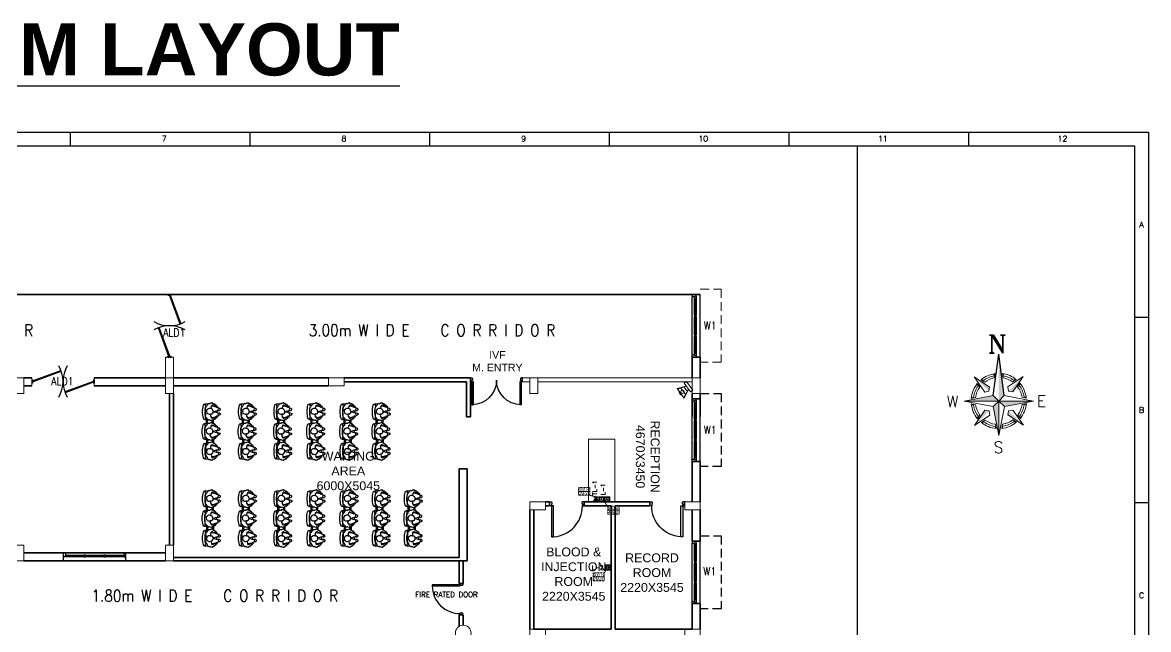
# Model space of a CAD drawing. Extents: x 2982526 to 3410143, y -1442121 to -1332990.
# Drawn here: x 3304652 to 3337008, y -1360984 to -1343531 of the extents above; entities that cross this region are included whole.
import ezdxf
from ezdxf.enums import TextEntityAlignment as Align

# ---------------------------------------------------------------- set-up
doc = ezdxf.new("R2010")
doc.units = 0
doc.header["$MEASUREMENT"] = 0
for name, pattern in [('1', [0, 0, 0]), ('DASHED', [0.75, 0.5, -0.25]), ('DASHED2', [0.375, 0.25, -0.125])]:
    doc.linetypes.add(name, pattern=pattern)
for name, color, linetype in [('ALD1', 7, 'Continuous'), ('Chajja', 7, 'DASHED'), ('DOOR', 40, 'Continuous'), ('FUR', 33, 'Continuous'), ('FURN', 31, 'Continuous'), ('Plan', 44, 'Continuous'), ('Railing', 34, '1'), ('TEXT', 5, '1'), ('TITLE', 7, 'Continuous'), ('W1', 7, 'Continuous'), ('walls', 1, 'Continuous')]:
    doc.layers.add(name, color=color, linetype=linetype)
doc.layers.add('CFT_LOOPING', color=7, linetype='1', lineweight=0, true_color=0xd6d600)
for name, color, linetype, lineweight in [('Column', 162, 'Continuous', 13), ('ELE-TEL POINT', 4, 'Continuous', 0), ('ELE.LAN POINT', 3, 'Continuous', 0), ('LV-LV TEXT', 7, 'Continuous', 5), ('LV.CC CEMARA', 66, 'Continuous', 0), ('WALL', 7, '1', 35), ('windows', 4, 'Continuous', 0)]:
    doc.layers.add(name, color=color, linetype=linetype, lineweight=lineweight)
doc.styles.add('ARIAL', font='arial.ttf')
doc.styles.add('ROMANS', font='romans.shx')
doc.styles.add('RT', font='romant.shx')

# ---------------------------------------------------------------- blocks, each defined once
blk = doc.blocks.new('A$C1BA14061')
at = {"layer": 'TITLE', "color": 7}
for p, q in [((0, 0), (203982, 0)), ((101948, -1290), (101948, 0)), ((118954, -1290), (118954, 0)), ((135959, -1290), (135959, 0)), ((152965, -1290), (152965, 0)), ((169971, -1290), (169971, 0)), ((186976, -1290), (186976, 0)), ((203982, 0), (203982, -140464)), ((203982, -17558), (202692, -17558)), ((203982, -35116), (202692, -35116))]:
    blk.add_line(p, q, dxfattribs=at)
at = {"layer": 'TITLE'}
for p in [(1204, -1290), (202692, -139174)]:
    blk.add_line(p, (202692, -1290), dxfattribs=at)
at = {"layer": 'TITLE', "color": 7, "style": 'ROMANS', "width": 1}
for s, height, p in [('7', 535, (110813, -626)), ('8', 535, (127819, -626)), ('9', 535, (144825, -626)), ('10', 534.7, (161831, -626)), ('11', 534.7, (178836, -626)), ('12', 534.7, (195842, -626)), ('A', 535, (203324, -8765)), ('B', 535, (203324, -26323)), ('C', 535, (203324, -43881))]:
    blk.add_text(s, height=height, dxfattribs=at).set_placement(p, align=Align.MIDDLE)
blk = doc.blocks.new('6w')
at = {"layer": 'Plan', "color": 8}
for p, q in [((-36, 9.2), (-36, 0)), ((-36, 9.2), (36, 9.2)), ((-33.5, 2.5), (-12.5, 2.5)), ((-33.5, 0), (33.5, 0)), ((-31, 4), (-31.5, 4)), ((-31.5, 3.3), (-31.5, 4)), ((-31.5, 3.6), (-12.5, 3.6)), ((-31.5, 3.3), (-31, 3.3)), ((-31, 4.5), (-31, 4)), ((-31, 2.5), (-31, 3.3)), ((-12.5, 2.5), (-12.5, 4.5)), ((-12.5, 4.5), (-10.5, 4.5)), ((-10.5, 2.5), (-12.5, 2.5)), ((-10.5, 2.5), (-10.5, 4.5)), ((-10.5, 3.6), (10.5, 3.6)), ((-10.5, 2.5), (10.5, 2.5)), ((10.5, 4.5), (12.5, 4.5)), ((10.5, 2.5), (10.5, 4.5)), ((12.5, 2.5), (10.5, 2.5)), ((12.5, 2.5), (12.5, 4.5)), ((34, 4.5), (12.5, 4.5)), ((12.5, 3.6), (31.5, 3.6)), ((12.5, 2.5), (33.5, 2.5)), ((31, 4.5), (31, 4)), ((31, 4), (31.5, 4)), ((31.5, 3.3), (31, 3.3)), ((31, 2.5), (31, 3.3)), ((31.5, 4), (31.5, 3.3)), ((36, 9.2), (36, 0))]:
    blk.add_line(p, q, dxfattribs=at)
for points in [[(-34, 4.5), (-36, 4.5), (-36, 0), (-33.5, 0), (-33.5, 2.5), (-34, 2.5), (-34, 4.5)], [(34, 4.5), (36, 4.5), (36, 0), (33.5, 0), (33.5, 2.5), (34, 2.5), (34, 4.5)]]:
    blk.add_lwpolyline(points, close=True, dxfattribs=at)
for points in [[(-12.5, 4.5), (-34, 4.5)], [(10.5, 4.5), (-10.5, 4.5)]]:
    blk.add_lwpolyline(points, dxfattribs=at)
blk = doc.blocks.new('A$C19B8274B')
at = {"layer": 'DOOR'}
for p, q in [((-45, 925), (-80, 925)), ((-80, 50), (-80, 925)), ((-45, 50), (-45, 925)), ((-45, 50), (-80, 50)), ((-955, -50), (-955, -47.5)), ((-940, -35), (-942.5, -35)), ((-60, -35), (-57.5, -35)), ((-45, -50), (-45, -47.5))]:
    blk.add_line(p, q, dxfattribs=at)
for points in [[(-940, 15), (-955, 15), (-955, 50), (-1000, 50), (-1000, -50), (-955, -50)], [(-940, -35), (-940, 15)], [(-60, 15), (-45, 15), (-45, 50), (0, 50), (0, -50), (-45, -50)], [(-60, -35), (-60, 15)]]:
    blk.add_lwpolyline(points, dxfattribs=at)
at = {"layer": 'DOOR', "color": 145}
blk.add_arc((-80, 50), 875, 90, 182.29244, dxfattribs=at)
at = {"layer": 'DOOR'}
for centre, start, end in [((-955, -35), 270, 0), ((-45, -35), 180, 270)]:
    blk.add_arc(centre, 12.5, start, end, dxfattribs=at)
blk = doc.blocks.new('Z$W@#5624')
at = {"layer": 'DOOR'}
for p, q in [((19, 470), (840, 769)), ((28, 446), (849, 745)), ((188, 518), (680, 697)), ((676, 709), (685, 685)), ((0, 400), (0, 499)), ((0, 499), (25, 499)), ((0, 400), (25, 400)), ((19, 470), (28, 446)), ((25, 400), (25, 499)), ((183, 529), (192, 506)), ((1770, 453), (949, 154)), ((1779, 429), (957, 130)), ((1610, 381), (1117, 202)), ((1614, 369), (1606, 393)), ((1779, 429), (1770, 453)), ((1798, 499), (1773, 499)), ((1773, 400), (1773, 499)), ((1798, 400), (1773, 400)), ((1798, 400), (1798, 499)), ((1113, 214), (1122, 190))]:
    blk.add_line(p, q, dxfattribs=at)
at = {"layer": 'DOOR', "color": 145}
for centre, start_param, end_param in [((0, 449), 2.617994, 3.665191), ((1798, 449), -0.523599, 0.523599)]:
    blk.add_ellipse(centre, major_axis=(-899, 0), ratio=1, start_param=start_param, end_param=end_param, dxfattribs=at)
blk = doc.blocks.new('A$C718A0427')
at = {"layer": 'FURN', "color": 8}
for p, q in [((18, 330), (19, 309)), ((33, 419), (33, 357)), ((119, 419), (76, 385)), ((196, 434), (127, 423)), ((221, 433), (196, 434)), ((248, 438), (225, 433)), ((314, 425), (248, 438)), ((403, 426), (318, 425)), ((478, 363), (415, 421)), ((499, 334), (478, 363)), ((481, 423), (481, 359)), ((600, 403), (481, 403)), ((600, 370), (481, 370)), ((580, 312), (578, 332)), ((582, 344), (603, 373)), ((600, 433), (600, 369)), ((603, 373), (666, 431)), ((678, 436), (763, 435)), ((766, 435), (832, 448)), ((832, 448), (856, 443)), ((860, 443), (884, 444)), ((884, 444), (953, 433)), ((961, 429), (1004, 395)), ((1048, 429), (1048, 367)), ((1048, 403), (1167, 403)), ((1048, 370), (1167, 370)), ((1063, 340), (1062, 319)), ((1149, 334), (1170, 363)), ((1167, 423), (1167, 359)), ((1170, 363), (1233, 421)), ((1245, 426), (1329, 425)), ((1333, 425), (1399, 438)), ((1399, 438), (1422, 433)), ((1427, 433), (1451, 434)), ((1451, 434), (1520, 423)), ((1528, 419), (1571, 385)), ((1615, 419), (1615, 357)), ((1630, 330), (1629, 309)), ((5, 278), (0, 248)), ((3, 235), (66, 144)), ((16, 299), (7, 285)), ((66, 144), (83, 123)), ((71, 228), (107, 150)), ((92, 261), (77, 249)), ((83, 123), (91, 118)), ((170, 271), (92, 261)), ((93, 115), (93, 109)), ((97, 102), (127, 82)), ((107, 150), (112, 136)), ((112, 136), (114, 127)), ((120, 105), (127, 100)), ((123, 93), (120, 105)), ((132, 86), (123, 93)), ((131, 101), (127, 111)), ((127, 100), (130, 99)), ((130, 99), (131, 101)), ((225, 102), (289, 102)), ((384, 109), (380, 99)), ((390, 93), (382, 86)), ((384, 98), (389, 103)), ((387, 82), (417, 102)), ((389, 103), (394, 107)), ((393, 103), (390, 93)), ((398, 279), (437, 249)), ((407, 150), (402, 136)), ((442, 228), (407, 150)), ((420, 109), (421, 115)), ((423, 118), (431, 123)), ((431, 123), (448, 144)), ((448, 144), (511, 235)), ((599, 203), (489, 203)), ((500, 302), (502, 322)), ((508, 282), (500, 302)), ((514, 248), (508, 282)), ((583, 235), (511, 235)), ((567, 258), (572, 292)), ((632, 155), (570, 245)), ((572, 292), (580, 312)), ((650, 133), (632, 155)), ((638, 238), (674, 160)), ((683, 289), (643, 259)), ((658, 128), (650, 133)), ((660, 119), (660, 125)), ((694, 92), (664, 112)), ((674, 160), (679, 146)), ((692, 113), (686, 117)), ((687, 113), (690, 103)), ((690, 103), (699, 96)), ((697, 108), (692, 113)), ((696, 119), (701, 109)), ((856, 112), (792, 112)), ((911, 281), (989, 271)), ((949, 96), (957, 103)), ((950, 111), (954, 121)), ((951, 109), (950, 111)), ((954, 110), (951, 109)), ((961, 115), (954, 110)), ((984, 112), (954, 92)), ((957, 103), (961, 115)), ((969, 146), (967, 137)), ((974, 160), (969, 146)), ((1009, 238), (974, 160)), ((988, 125), (987, 119)), ((989, 271), (1004, 259)), ((998, 133), (990, 128)), ((1015, 155), (998, 133)), ((1078, 245), (1015, 155)), ((1049, 203), (1158, 203)), ((1065, 309), (1073, 295)), ((1071, 235), (1137, 235)), ((1076, 288), (1081, 258)), ((1134, 248), (1139, 282)), ((1199, 144), (1137, 235)), ((1139, 282), (1147, 302)), ((1147, 302), (1145, 322)), ((1217, 123), (1199, 144)), ((1205, 228), (1241, 150)), ((1250, 279), (1210, 249)), ((1225, 118), (1217, 123)), ((1227, 109), (1227, 115)), ((1261, 82), (1231, 102)), ((1241, 150), (1246, 136)), ((1259, 103), (1253, 107)), ((1254, 103), (1257, 93)), ((1257, 93), (1265, 86)), ((1264, 98), (1259, 103)), ((1263, 109), (1268, 99)), ((1423, 102), (1359, 102)), ((1478, 271), (1556, 261)), ((1516, 101), (1521, 111)), ((1518, 99), (1516, 101)), ((1516, 86), (1524, 93)), ((1521, 100), (1518, 99)), ((1528, 105), (1521, 100)), ((1551, 102), (1521, 82)), ((1524, 93), (1528, 105)), ((1536, 136), (1534, 127)), ((1541, 150), (1536, 136)), ((1576, 228), (1541, 150)), ((1555, 115), (1554, 109)), ((1556, 261), (1571, 249)), ((1565, 123), (1556, 118)), ((1582, 144), (1565, 123)), ((1645, 235), (1582, 144)), ((1632, 299), (1640, 285)), ((1643, 278), (1648, 248))]:
    blk.add_line(p, q, dxfattribs=at)
for points in [[(111, 138), (112, 153), (96, 222), (98, 260)], [(415, 266), (418, 222), (402, 153), (403, 138)], [(665, 276), (662, 232), (679, 163), (678, 148)], [(969, 148), (969, 163), (985, 232), (983, 270)], [(1232, 266), (1229, 222), (1246, 153), (1245, 138)], [(1536, 138), (1535, 153), (1552, 222), (1550, 260)]]:
    blk.add_lwpolyline(points, dxfattribs=at)
for points in [[(384, 82), (363, 59, -0.259848), (357, 57), (301, 66, -0.302547), (296, 71), (283, 128), (266, 180), (255, 193), (247, 180), (231, 128), (218, 71, -0.302547), (212, 66), (157, 57, -0.259848), (151, 59), (130, 82)], [(697, 92), (718, 69, 0.259848), (724, 67), (779, 76, 0.302547), (785, 81), (798, 138), (814, 190), (826, 203), (833, 190), (850, 138), (863, 81, 0.302547), (868, 76), (923, 67, 0.259848), (930, 69), (950, 92)], [(1264, 82), (1285, 59, 0.259848), (1291, 57), (1346, 66, 0.302547), (1352, 71), (1365, 128), (1381, 180), (1393, 193), (1400, 180), (1417, 128), (1430, 71, 0.302547), (1435, 66), (1490, 57, 0.259848), (1497, 59), (1517, 82)]]:
    blk.add_lwpolyline(points, format="xyb", dxfattribs=at)
for points in [[(306, 5, 0.28165), (326, 3, 0.281432), (363, 59, -0.259848), (357, 57), (301, 66, -0.302547), (296, 71, 0.254294)], [(775, 15, -0.28165), (755, 13, -0.281432), (718, 69, 0.259848), (724, 67), (779, 76, 0.302547), (785, 81, -0.254294)], [(1342, 5, -0.28165), (1322, 3, -0.281432), (1285, 59, 0.259848), (1291, 57), (1346, 66, 0.302547), (1352, 71, -0.254294)]]:
    blk.add_lwpolyline(points, format="xyb", close=True, dxfattribs=at)
for centre, radius, start, end in [((97, 303), 84.1, 104.4561, 161.4627), ((138, 419), 106, 151.0301, 180), ((82, 465), 36.6, 105.639, 285.639), ((239, -97), 620, 88.3753, 105.639), ((239, -97), 547, 88.1581, 105.639), ((130, 405), 17.5, 99.3001, 128.6806), ((275, 307), 111, 141.3111, 195.5429), ((247, 330), 75.4, 33.3122, 141.3111), ((222, 450), 17.5, 267.1355, 281.8973), ((274, -97), 620, 74.361, 91.6247), ((274, -97), 547, 74.361, 91.8419), ((223, 314), 104, 337.1497, 33.3122), ((318, 442), 17.5, 258.8982, 270.8191), ((403, 408), 17.5, 47.3161, 90.8191), ((432, 465), 36.6, 254.361, 74.361), ((375, 419), 106, 0, 28.9699), ((485, 324), 17.5, 354.2936, 36.1379), ((596, 334), 17.5, 143.8621, 185.7064), ((705, 429), 106, 151.0301, 180), ((649, 475), 36.6, 105.639, 285.639), ((806, -87), 620, 88.3753, 105.639), ((806, -87), 547, 88.1581, 105.639), ((678, 418), 17.5, 89.1809, 132.6839), ((857, 324), 104, 146.6878, 202.8503), ((763, 452), 17.5, 269.1809, 281.1018), ((834, 340), 75.4, 38.6889, 146.6878), ((841, -87), 620, 74.361, 91.6247), ((841, -87), 547, 74.361, 91.8419), ((859, 460), 17.5, 258.1027, 272.8645), ((806, 317), 111, 344.4571, 38.6889), ((950, 416), 17.5, 51.3194, 80.6999), ((999, 475), 36.6, 254.361, 74.361), ((983, 313), 84.1, 18.5373, 75.5439), ((942, 429), 106, 0, 28.9699), ((1163, 324), 17.5, 143.8621, 185.7064), ((1272, 419), 106, 151.0301, 180), ((1216, 465), 36.6, 105.639, 285.639), ((1373, -97), 620, 88.3753, 105.639), ((1373, -97), 547, 88.1581, 105.639), ((1245, 408), 17.5, 89.1809, 132.6839), ((1424, 314), 104, 146.6878, 202.8503), ((1330, 442), 17.5, 269.1809, 281.1018), ((1401, 330), 75.4, 38.6889, 146.6878), ((1408, -97), 620, 74.361, 91.6247), ((1408, -97), 547, 74.361, 91.8419), ((1426, 450), 17.5, 258.1027, 272.8645), ((1373, 307), 111, 344.4571, 38.6889), ((1517, 405), 17.5, 51.3194, 80.6999), ((1566, 465), 36.6, 254.361, 74.361), ((1550, 303), 84.1, 18.5373, 75.5439), ((1509, 419), 106, 0, 28.9699), ((17, 245), 17.5, 170.8481, 214.7522), ((22, 276), 17.5, 148.0246, 170.8481), ((1, 308), 17.5, 328.0246, 2.8591), ((138, 208), 106, 190.1847, 244.5593), ((87, 235), 17.5, 127.6009, 204.4875), ((89, 115), 3.85, 3.5615, 58.3672), ((102, 109), 8.38, 183.5615, 235.7532), ((106, 108), 20.4, 6.9092, 68.3871), ((128, 86), 4.21, 251.3857, 341.4191), ((130, 85), 1.82, 341.4191, 51.447), ((220, 61), 70, 181.2733, 239.4641), ((268, 306), 105, 195.5429, 253.9718), ((190, 19), 19.3, 254.3632, 317.2828), ((157, 50), 64.2, 317.3296, 18.8978), ((257, 265), 62.5, 253.9718, 8.0509), ((316, 448), 179, 271.1807, 291.4261), ((384, 102), 5.12, 218.4181, 239.2946), ((387, 265), 17.5, 52.3991, 111.4261), ((382, 100), 2.26, 239.2946, 315.0334), ((383, 85), 1.82, 128.553, 198.5809), ((386, 86), 4.21, 198.5809, 288.6143), ((405, 107), 20.9, 103.9888, 173.5389), ((390, 105), 4.3, 322.4637, 18.4149), ((394, 133), 8.61, 315.435, 18.1784), ((412, 109), 8.38, 304.2468, 356.4385), ((375, 208), 106, 295.4407, 349.8153), ((425, 115), 3.85, 121.6328, 176.4385), ((427, 235), 17.5, 335.5125, 52.3991), ((496, 245), 17.5, 325.2478, 9.1519), ((584, 255), 17.5, 170.8481, 214.7522), ((705, 218), 106, 190.1847, 244.5593), ((654, 245), 17.5, 127.6009, 204.4875), ((656, 125), 3.85, 3.5615, 58.3672), ((669, 119), 8.38, 183.5615, 235.7532), ((687, 143), 8.61, 161.8216, 224.565), ((676, 117), 20.9, 6.4611, 76.0112), ((693, 275), 17.5, 68.5739, 127.6009), ((691, 115), 4.3, 161.5851, 217.5363), ((695, 96), 4.21, 251.3857, 341.4191), ((698, 110), 2.26, 224.9666, 300.7054), ((697, 95), 1.82, 341.4191, 51.447), ((765, 458), 179, 248.5739, 268.8193), ((697, 112), 5.12, 300.7054, 321.5819), ((824, 275), 62.5, 171.9491, 286.0282), ((812, 316), 105, 286.0282, 344.4571), ((924, 60), 64.2, 161.1022, 222.6704), ((891, 29), 19.3, 222.7172, 285.6368), ((860, 71), 70, 300.5359, 358.7267), ((950, 95), 1.82, 128.553, 198.5809), ((952, 96), 4.21, 198.5809, 288.6143), ((974, 118), 20.4, 111.6129, 173.0908), ((979, 119), 8.38, 304.2468, 356.4385), ((942, 218), 106, 295.4407, 349.8153), ((992, 125), 3.85, 121.6328, 176.4385), ((993, 245), 17.5, 335.5125, 52.3991), ((1079, 318), 17.5, 177.1409, 211.9754), ((1058, 286), 17.5, 9.1519, 31.9754), ((1063, 255), 17.5, 325.2478, 9.1519), ((1151, 245), 17.5, 170.8481, 214.7522), ((1272, 208), 106, 190.1847, 244.5593), ((1221, 235), 17.5, 127.6009, 204.4875), ((1223, 115), 3.85, 3.5615, 58.3672), ((1235, 109), 8.38, 183.5615, 235.7532), ((1254, 133), 8.61, 161.8216, 224.565), ((1243, 107), 20.9, 6.4611, 76.0112), ((1260, 265), 17.5, 68.5739, 127.6009), ((1257, 105), 4.3, 161.5851, 217.5363), ((1262, 86), 4.21, 251.3857, 341.4191), ((1265, 100), 2.26, 224.9666, 300.7054), ((1264, 85), 1.82, 341.4191, 51.447), ((1264, 102), 5.12, 300.7054, 321.5819), ((1332, 448), 179, 248.5739, 268.8193), ((1391, 265), 62.5, 171.9491, 286.0282), ((1379, 306), 105, 286.0282, 344.4571), ((1491, 50), 64.2, 161.1022, 222.6704), ((1458, 19), 19.3, 222.7172, 285.6368), ((1427, 61), 70, 300.5359, 358.7267), ((1517, 85), 1.82, 128.553, 198.5809), ((1519, 86), 4.21, 198.5809, 288.6143), ((1541, 108), 20.4, 111.6129, 173.0908), ((1546, 109), 8.38, 304.2468, 356.4385), ((1509, 208), 106, 295.4407, 349.8153), ((1559, 115), 3.85, 121.6328, 176.4385), ((1560, 235), 17.5, 335.5125, 52.3991), ((1646, 308), 17.5, 177.1409, 211.9754), ((1625, 276), 17.5, 9.1519, 31.9754), ((1630, 245), 17.5, 325.2478, 9.1519)]:
    blk.add_arc(centre, radius, start, end, dxfattribs=at)
blk = doc.blocks.new('Z$W@#1841')
at = {"layer": 'DOOR', "color": 32}
for p, q in [((-306, -199), (-362, -199)), ((-362, -199), (-362, -310)), ((-362, -310), (-306, -310)), ((-306, -255), (-306, -199)), ((-291, -255), (-306, -255)), ((-306, -310), (-306, -307)), ((-291, -295), (-294, -295)), ((-291, -295), (-291, -255)), ((568, -295), (568, -255)), ((568, -255), (583, -255)), ((568, -295), (571, -295)), ((583, -255), (583, -199)), ((583, -199), (638, -199)), ((583, -310), (583, -307)), ((638, -310), (583, -310)), ((638, -199), (638, -310))]:
    blk.add_line(p, q, dxfattribs=at)
blk.add_lwpolyline([(527, 691), (527, -199), (583, -199), (583, 691)], close=True, dxfattribs=at)
at = {"layer": 'DOOR', "color": 145}
blk.add_arc((567, -182), 873, 92.6177, 181.1129, dxfattribs=at)
at = {"layer": 'DOOR', "color": 32}
for centre, start, end in [((-306, -295), 270, 0), ((583, -295), 180, 270)]:
    blk.add_arc(centre, 12.5, start, end, dxfattribs=at)
blk = doc.blocks.new('21500')
at = {"layer": 'DOOR'}
for p, q in [((45, 100), (45, 770)), ((45, 770), (80, 770)), ((80, 100), (80, 770)), ((1420, 100), (1420, 770)), ((1455, 770), (1420, 770)), ((1455, 100), (1455, 770)), ((45, 100), (80, 100)), ((45, 0), (45, 2.5)), ((60, 15), (57.5, 15)), ((1455, 100), (1420, 100)), ((1440, 15), (1442.5, 15)), ((1455, 0), (1455, 2.5))]:
    blk.add_line(p, q, dxfattribs=at)
for points in [[(60, 65), (45, 65), (45, 100), (0, 100), (0, 0), (45, 0)], [(60, 15), (60, 65)], [(1440, 65), (1455, 65), (1455, 100), (1500, 100), (1500, 0), (1455, 0)], [(1440, 15), (1440, 65)]]:
    blk.add_lwpolyline(points, dxfattribs=at)
at = {"layer": 'DOOR', "color": 145}
for centre, start, end in [((45, 65), 0, 90), ((1455, 65), 90, 180)]:
    blk.add_arc(centre, 705, start, end, dxfattribs=at)
at = {"layer": 'DOOR'}
for centre, start, end in [((45, 15), 270, 0), ((1455, 15), 180, 270)]:
    blk.add_arc(centre, 12.5, start, end, dxfattribs=at)
blk = doc.blocks.new('Q5YYYU')
at = {"layer": 'Chajja', "color": 8, "linetype": 'DASHED', "lineweight": 5, "ltscale": 500}
blk.add_lwpolyline([(41149.8317, 24170), (41749.8318, 24170), (41749.8318, 22070), (41149.8317, 22070)], dxfattribs=at)
at = {"layer": 'Chajja', "color": 8, "linetype": 'DASHED', "ltscale": 500}
for points in [[(41149.8317, 21170), (41749.8318, 21170), (41749.8318, 19070), (41149.8317, 19070)], [(41149.8318, 17080.4213), (41749.8319, 17080.4213), (41749.8319, 14980.4212), (41149.8318, 14980.4212)]]:
    blk.add_lwpolyline(points, dxfattribs=at)
at = {"layer": 'Column'}
for points in [[(21704.9159, 21170), (21474.9159, 21170), (21474.9159, 21620), (21704.9159, 21620)], [(30464.8318, 21620), (30464.8318, 21390), (30914.8318, 21390), (30914.8318, 21620)], [(36479.9159, 21620), (36249.9159, 21620), (36249.9159, 21170), (36479.9159, 21170)], [(41149.8318, 21620), (40919.8318, 21620), (40919.8318, 21170), (41149.8318, 21170)], [(36699.9159, 17825), (36699.9159, 18055), (36249.9159, 18055), (36249.9159, 17825)], [(41149.8318, 17825), (41149.8318, 18055), (40699.8318, 18055), (40699.8318, 17825)], [(21474.9159, 16360), (21704.9159, 16360), (21704.9159, 16810), (21474.9159, 16810)], [(25783.2393, 16360), (26013.2393, 16360), (26013.2393, 16810), (25783.2393, 16810)], [(36699.9159, 14167.5), (36699.9159, 14397.5), (36249.9159, 14397.5), (36249.9159, 14167.5)], [(41149.8318, 14167.5), (41149.8318, 14397.5), (40699.8318, 14397.5), (40699.8318, 14167.5)]]:
    blk.add_lwpolyline(points, close=True, dxfattribs=at)
blk.add_lwpolyline([(26013.2393, 21170), (26013.2393, 21620), (25783.2393, 21620), (25783.2393, 21170), (26013.2393, 21170)], dxfattribs=at)
at = {"layer": 'Column', "color": 8}
blk.add_circle((34334.9159, 14282.5), 225, dxfattribs=at)
at = {"layer": 'FUR', "lineweight": 0, "ltscale": 15}
for p, q in [((37939.9159, 19856.3698), (37939.9159, 18055)), ((38689.9159, 19856.3698), (37939.9159, 19856.3698)), ((38689.9159, 18055), (38689.9159, 19856.3698)), ((37939.9159, 18055), (38689.9159, 18055))]:
    blk.add_line(p, q, dxfattribs=at)
at = {"layer": 'Railing', "color": 251, "lineweight": 5}
blk.add_line((34219.9159, 21620), (30914.8318, 21620), dxfattribs=at)
at = {"layer": 'WALL', "color": 8}
for p, q in [((41149.8318, 24020), (-5007.5841, 24020)), ((40919.8318, 22220), (40919.8318, 21620)), ((40919.8318, 22220), (41149.8318, 22220)), ((41149.8318, 22220), (41149.8318, 21620)), ((21704.9159, 21620), (21935.2074, 21620)), ((21704.9159, 21395), (21935.2074, 21395)), ((23735.2074, 21620), (25783.2393, 21620)), ((23735.2074, 21395), (25783.2393, 21395)), ((26013.2393, 21620), (30464.8318, 21620)), ((26013.2393, 21395), (28104.9159, 21395)), ((28104.9159, 21395), (30464.8318, 21395)), ((30914.8318, 21620), (34219.9159, 21620)), ((34427.4159, 21505), (30914.8318, 21505)), ((34219.9159, 21620), (34542.4159, 21620)), ((34427.4159, 20505), (34427.4159, 21505)), ((34542.4159, 21620), (34542.4159, 21505)), ((34542.4159, 21505), (34542.4159, 20505)), ((25898.2393, 21170), (25898.2393, 18894.9996)), ((26013.2393, 21170), (26013.2393, 16810)), ((40919.8318, 21170), (40919.8318, 20512.5)), ((41149.8318, 21170), (41149.8318, 20512.5)), ((40919.8319, 21020), (41149.8319, 21020)), ((34542.4159, 20505), (34427.4159, 20505)), ((40919.8319, 19220), (40919.8319, 18055)), ((40919.8319, 19220), (41149.8319, 19220)), ((41149.8319, 19220), (41149.8319, 18055)), ((25898.2393, 18894.9996), (25898.2393, 16810)), ((34219.9159, 19005), (34449.9159, 19005)), ((34219.9159, 19005), (34219.9159, 16460)), ((34449.9159, 19005), (34449.9159, 16360)), ((36249.9159, 14397.5), (36249.9159, 17825)), ((36364.9159, 14397.5), (36364.9159, 17825)), ((36699.9159, 18055), (36814.9159, 18055)), ((36700.6406, 17940), (36814.9159, 17940)), ((36814.9159, 18055), (36814.9159, 17940)), ((37814.9159, 18055), (37814.9159, 17940)), ((37814.9159, 18055), (39699.8318, 18055)), ((37814.9159, 17940), (38584.9159, 17940)), ((38584.9159, 14397.5), (38584.9159, 17940)), ((38699.9159, 14397.5), (38699.9159, 17940)), ((38699.9159, 17940), (39699.8318, 17940)), ((39699.8318, 17940), (39699.8318, 18055)), ((40919.8318, 17825), (40919.8318, 16930.4212)), ((41149.8318, 17825), (41149.8318, 16930.4212)), ((40919.8318, 16930.4212), (41149.8318, 16930.4212)), ((21704.9159, 16590), (22994.0776, 16590)), ((22845.0776, 16590), (24245.0776, 16590)), ((24245.0776, 16590), (25783.2393, 16590)), ((21704.9159, 16360), (24245.0776, 16360)), ((24245.0776, 16360), (25783.2393, 16360)), ((26013.2393, 16460), (28104.9159, 16460)), ((26013.2393, 16360), (34449.9159, 16360)), ((28104.9159, 16460), (34219.9159, 16460)), ((34219.9159, 16360), (34219.9159, 15708)), ((34334.9159, 15708), (34334.9159, 16360)), ((34219.9159, 15708), (34334.9159, 15708)), ((40919.8318, 15130.4212), (40919.8318, 14397.5)), ((40919.8318, 15130.4212), (41149.8318, 15130.4212)), ((41149.8318, 15130.4212), (41149.8318, 14397.5)), ((34219.9159, 14808), (34219.9159, 14475.8908)), ((34219.9159, 14808), (34334.9159, 14808)), ((34334.9159, 14507.5), (34334.9159, 14808)), ((36364.9159, 14397.5), (38584.9159, 14397.5)), ((38699.9159, 14397.5), (40919.8318, 14397.5))]:
    blk.add_line(p, q, dxfattribs=at)
at = {"layer": 'WALL', "color": 8, "lineweight": 5}
for p, q in [((25783.2393, 21620), (25783.2393, 22220)), ((25783.2393, 22220), (26013.2393, 22220)), ((26013.2393, 21620), (26013.2393, 22220)), ((21935.2074, 21620), (21704.9159, 21620)), ((21935.2074, 21620), (21704.9159, 21620)), ((21704.9159, 21390), (21935.2074, 21390)), ((21704.9159, 21390), (21935.2074, 21390)), ((21704.9159, 21390), (21935.2074, 21390)), ((21704.9159, 21390), (21935.2074, 21390)), ((21935.2074, 21620), (21935.2074, 21390)), ((21935.2074, 21620), (21935.2074, 21390)), ((21935.2074, 21395), (21935.2074, 21390)), ((23735.2074, 21620), (23735.2074, 21390)), ((23735.2074, 21620), (23735.2074, 21390)), ((23735.2074, 21620), (25783.2393, 21620)), ((23735.2074, 21395), (23735.2074, 21390)), ((23735.2074, 21390), (25783.2393, 21390)), ((36042.4159, 21620), (36042.4159, 21505)), ((40919.8318, 21620), (36042.4159, 21620)), ((36249.9159, 21505), (36042.4159, 21505)), ((40919.8318, 21505), (36479.9159, 21505))]:
    blk.add_line(p, q, dxfattribs=at)
at = {"layer": 'DOOR', "color": 251, "linetype": 'Continuous', "lineweight": 5, "xscale": 1.001247151754797, "yscale": 1.001247151754797, "zscale": 1.001247151754797}
for p, rotation in [((25448.2393, 24020), 270), ((23735.2074, 21963.5127), 180)]:
    blk.add_blockref('Z$W@#5624', p, dxfattribs=dict(at, rotation=rotation))
at = {"layer": 'DOOR', "linetype": 'Continuous', "xscale": -1, "rotation": 180}
for name, p in [('21500', (34542.4159, 21620)), ('Z$W@#1841', (40061.4403, 17745.0877))]:
    blk.add_blockref(name, p, dxfattribs=at)
at = {"layer": 'DOOR', "linetype": 'Continuous', "rotation": 180}
blk.add_blockref('Z$W@#1841', (37453.3074, 17745.0877), dxfattribs=at)
at = {"layer": 'DOOR', "linetype": 'Continuous', "xscale": 0.8999999999999999, "yscale": 0.8999999999999999, "zscale": 0.8999999999999999, "rotation": 90}
blk.add_blockref('A$C19B8274B', (34277.4159, 15708), dxfattribs=at)
at = {"layer": 'FURN', "color": 251, "lineweight": 5, "rotation": 89.99999999999999}
for p in [(27359.9951, 19256.6253), (28394.6585, 19256.6253), (29413.4043, 19256.6253), (30365.4043, 19256.6253), (31315.4043, 19256.6253), (32240.4043, 19256.6253), (27359.9951, 16754.3527), (28394.6585, 16754.3527), (29413.4043, 16754.3527), (30365.4043, 16754.3527), (31315.4043, 16754.3527), (32240.4043, 16754.3527), (33160.2362, 16754.3527)]:
    blk.add_blockref('A$C718A0427', p, dxfattribs=at)
at = {"layer": 'windows', "color": 251, "lineweight": 5, "xscale": -25, "yscale": 25, "zscale": 24.99999999999242}
for p, rotation in [((40919.8318, 23120), 270), ((23745.0776, 16590), 180)]:
    blk.add_blockref('6w', p, dxfattribs=dict(at, rotation=rotation))
at = {"layer": 'windows', "xscale": -25, "yscale": 25, "zscale": 24.99999999999242, "rotation": 270}
for p in [(40919.8318, 20120), (40919.8318, 16030.4212)]:
    blk.add_blockref('6w', p, dxfattribs=at)
at = {"layer": 'ALD1', "color": 251, "lineweight": 5, "style": 'ROMANS', "width": 0.85}
for p in [(26031.9226, 22806.2089), (22818.4415, 21409.459), (22818.4415, 21409.459)]:
    blk.add_text('ALD1', height=230, dxfattribs=at).set_placement(p, align=Align.CENTER)
at = {"layer": 'TEXT', "color": 8, "linetype": 'Continuous', "lineweight": 5, "style": 'RT', "width": 0.85}
for p in [(18434.5947, 22820.5673), (18434.5947, 22820.5673), (33439.2225, 22820.5673), (33439.2225, 22820.5673)]:
    blk.add_text('3.00m W I D E   C O R R I D O R', height=336.6, dxfattribs=at).set_placement(p, align=Align.CENTER)
at = {"layer": 'TEXT', "color": 8, "linetype": 'Continuous', "style": 'RT', "width": 0.85}
blk.add_text('1.80m W I D E   C O R R I D O R', height=336.6, dxfattribs=at).set_placement((27197.8412, 15189.4319), align=Align.CENTER)
at = {"layer": 'TEXT', "color": 8, "attachment_point": 5, "style": 'ARIAL'}
for s, insert, char_height, width in [('IVF\\PM. ENTRY', (35318.348, 22100.2293), 216.75, 1950.59307), ('WAITING AREA 6000X5045', (31033.608, 18942.9602), 255, 2454.157572), ('BLOOD & INJECTION ROOM 2220X3545', (37512.3236, 15976.5029), 255, 2294.815376), ('RECORD\\PROOM 2220X3545', (39760.8338, 16019.7882), 255, 2294.815376)]:
    blk.add_mtext(s, dxfattribs=dict(at, insert=insert, char_height=char_height, width=width))
at = {"layer": 'TEXT', "color": 8, "insert": (39635.6172, 19356.3288), "char_height": 255, "width": 2294.815376, "attachment_point": 5, "rotation": 270, "style": 'ARIAL'}
blk.add_mtext('RECEPTION\\P4670X3450', dxfattribs=at)
at = {"layer": 'TEXT', "color": 8, "insert": (32958.7864, 15467.6137), "char_height": 150, "attachment_point": 1, "style": 'ROMANS'}
blk.add_mtext_dynamic_manual_height_columns('FIRE RATED DOOR', width=2226.227209, gutter_width=1000, heights=[0], dxfattribs=at)
at = {"layer": 'W1', "color": 8, "lineweight": 5, "style": 'ROMANS', "width": 0.85}
blk.add_text('W1', height=230, dxfattribs=at).set_placement((41433.1659, 23007.8194), align=Align.CENTER)
at = {"layer": 'W1', "color": 8, "style": 'ROMANS', "width": 0.85}
for p in [(41433.1659, 20007.8194), (41420.612, 15945.543)]:
    blk.add_text('W1', height=230, dxfattribs=at).set_placement(p, align=Align.CENTER)
blk = doc.blocks.new('tel')
at = {"layer": 'ELE-TEL POINT', "ltscale": 30}
h = blk.add_hatch(dxfattribs=at)
h.set_pattern_fill('ANSI31', color=4, scale=19.025387, style=0)
h.set_pattern_definition([(45, (-98.626, 0.184), (-42.7132, 42.7132), [])])
h.paths.add_polyline_path([(-99, 0), (840, 1654), (1778, -3)])
at = {"layer": 'ELE-TEL POINT', "color": 4, "ltscale": 30}
for p, q in [((-99, 0), (840, 1654)), ((1778, -3), (-99, 0)), ((840, 1654), (1778, -3))]:
    blk.add_line(p, q, dxfattribs=at)
at = {"layer": 'ELE-TEL POINT', "color": 4, "ltscale": 12}
for p, q in [((276, 1648), (275, 1398)), ((1404, 1646), (1403, 1396))]:
    blk.add_line(p, q, dxfattribs=at)
at = {"layer": 'ELE-TEL POINT', "color": 4, "linetype": 'Continuous', "ltscale": 12}
blk.add_line((276, 1648), (1404, 1646), dxfattribs=at)
at = {"layer": 'ELE-TEL POINT', "color": 4, "ltscale": 30, "const_width": 95.1}
for points in [[(227, 1363, 1), (323, 1363, 1)], [(1355, 1361, 1), (1451, 1361, 1)]]:
    blk.add_lwpolyline(points, format="xyb", close=True, dxfattribs=at)
blk = doc.blocks.new('Voice')
at = {"layer": 'ELE.LAN POINT', "color": 6}
for points in [[(0, -32), (128, -32), (128, 92), (0, 92)], [(22, -10), (106, -10), (106, 70), (22, 70)], [(77, 21), (70, 21), (70, 12), (58, 12), (58, 21), (51, 21), (51, 39), (77, 39)], [(76, 23), (68, 23), (68, 13), (59, 13), (59, 23), (52, 23), (52, 37), (76, 37)]]:
    blk.add_lwpolyline(points, close=True, dxfattribs=at)
blk = doc.blocks.new('CC CEMARA')
at = {"layer": 'LV.CC CEMARA', "linetype": 'ByBlock'}
for p, q in [((94, -242), (19, -67)), ((19, -67), (104, -231)), ((47, -104), (105, -35)), ((240, -67), (65, -12)), ((232, -76), (65, -12)), ((81, -159), (163, -62)), ((94, -242), (240, -67))]:
    blk.add_line(p, q, dxfattribs=at)
blk.add_lwpolyline([(111, 43), (66, 80), (-66, -80), (-22, -117)], close=True, dxfattribs=at)
blk.add_circle((133, -123), 32.9, dxfattribs=at)
blk.add_arc((132, -124), 66.7, 275.3702, 5.5412, dxfattribs=at)
blk = doc.blocks.new('A$C772B36EA')
at = {"layer": 'TITLE', "color": 5}
for p in [(-343, 338), (338, 343)]:
    blk.add_line(p, (0, 2877), dxfattribs=at)
at = {"layer": 'TITLE', "color": 8, "lineweight": 5}
for p, q in [((-566, 858), (-1516, 1493)), ((-866, 553), (-1516, 1493)), ((-287, 1418), (-252, 1683)), ((-287, 1418), (-252, 1683)), ((270, 1421), (233, 1686)), ((270, 1421), (233, 1686)), ((270, 1421), (233, 1686)), ((553, 866), (1493, 1516)), ((858, 566), (1493, 1516)), ((-1173, 847), (-1326, 1068)), ((-865, 1160), (-1088, 1309)), ((-606, 597), (-566, 858)), ((597, 606), (553, 866)), ((847, 1173), (1068, 1326)), ((1160, 865), (1309, 1088)), ((-343, 338), (-2128, 0)), ((-2128, 0), (0, 0)), ((0, 0), (-2128, 0)), ((-338, -343), (-2128, 0)), ((-1432, 209), (-1695, 156)), ((-606, 597), (-866, 553)), ((0, 0), (-343, 338)), ((-343, 338), (0, 0)), ((-338, -343), (0, 0)), ((0, 0), (-338, -343)), ((0, 0), (338, 343)), ((338, 343), (0, 0)), ((0, 0), (343, -338)), ((343, -338), (0, 0)), ((0, 0), (0, -2128)), ((0, -2128), (0, 0)), ((0, 0), (2128, 0)), ((2128, 0), (0, 0)), ((338, 343), (2128, 0)), ((343, -338), (2128, 0)), ((597, 606), (858, 566)), ((1428, 230), (1692, 182)), ((-1428, -230), (-1692, -182)), ((-858, -566), (-1493, -1516)), ((-597, -606), (-858, -566)), ((-597, -606), (-553, -866)), ((-338, -343), (0, -2128)), ((343, -338), (0, -2128)), ((606, -597), (566, -858)), ((606, -597), (866, -553)), ((866, -553), (1516, -1493)), ((1432, -209), (1695, -156)), ((-553, -866), (-1493, -1516)), ((-1160, -865), (-1309, -1088)), ((-847, -1173), (-1068, -1326)), ((566, -858), (1516, -1493)), ((865, -1160), (1088, -1309)), ((1173, -847), (1326, -1068)), ((-209, -1432), (-156, -1695)), ((230, -1428), (182, -1692))]:
    blk.add_line(p, q, dxfattribs=at)
for radius, start, end in [(1702, 98.52692, 129.72625), (1575, 99.85136, 126.70773), (1447, 101.42181, 126.70773), (1702, 51.14269, 82.1348), (1575, 54.16121, 80.81434), (1447, 54.16121, 79.24868), (1702, 141.14269, 174.72625), (1575, 144.16121, 171.70773), (1447, 144.16121, 171.70773), (1447, 9.16121, 36.70773), (1575, 9.16121, 36.70773), (1702, 6.14269, 39.72625), (1702, 186.14269, 219.72625), (1575, 189.16121, 216.70773), (1447, 189.16121, 216.70773), (1447, 324.16121, 351.70773), (1575, 324.16121, 351.70773), (1702, 321.14269, 354.72625), (1702, 231.14269, 264.72625), (1575, 234.16121, 261.70773), (1447, 234.16121, 261.70773), (1702, 276.14269, 309.72625), (1447, 279.1612, 306.70773), (1575, 279.1612, 306.70773)]:
    blk.add_arc((0, 0), radius, start, end, dxfattribs=at)
at = {"layer": 'TITLE', "color": 5}
blk.add_solid([(0, 2877), (338, 343), (0, 0)], dxfattribs=at)
at = {"layer": 'TITLE', "color": 8, "lineweight": 5}
for points in [[(-1516, 1493), (-566, 858), (-606, 597)], [(-252, 1683), (-340, 1668), (-287, 1418)], [(233, 1686), (320, 1672), (270, 1421)], [(1493, 1516), (858, 566), (597, 606)], [(-1326, 1068), (-1380, 997), (-1173, 847)], [(-1088, 1309), (-1017, 1365), (-865, 1160)], [(1068, 1326), (997, 1380), (847, 1173)], [(1309, 1088), (1365, 1017), (1160, 865)], [(-2128, 0), (-343, 338), (0, 0)], [(-1684, 245), (-1695, 156), (-1432, 209)], [(0, -2128), (-338, -343), (0, 0)], [(2128, 0), (343, -338), (0, 0)], [(1680, 271), (1692, 182), (1428, 230)], [(-1680, -271), (-1692, -182), (-1428, -230)], [(-1493, -1516), (-858, -566), (-597, -606)], [(1516, -1493), (566, -858), (606, -597)], [(1684, -245), (1695, -156), (1432, -209)], [(-1309, -1088), (-1365, -1017), (-1160, -865)], [(-1068, -1326), (-997, -1380), (-847, -1173)], [(1088, -1309), (1017, -1365), (865, -1160)], [(1326, -1068), (1380, -997), (1173, -847)], [(-245, -1684), (-156, -1695), (-209, -1432)], [(271, -1680), (182, -1692), (230, -1428)]]:
    blk.add_solid(points, dxfattribs=at)

msp = doc.modelspace()

# ---------------------------------------------------------------- linework, layer by layer
at = {"layer": 'CFT_LOOPING', "color": 7, "linetype": 'DASHED2', "ltscale": 5}
for p, q in [((3321134.3, -1357168.4), (3320952.2, -1357125.1)), ((3321469.2, -1357441.7), (3321371.9, -1357314.8)), ((3321415.2, -1359278.5), (3321371.3, -1359358.3))]:
    msp.add_line(p, q, dxfattribs=at)
at = {"layer": 'CFT_LOOPING', "color": 7, "linetype": 'DASHED2', "ltscale": 5, "elevation": 0}
for points in [[(3320627.4, -1356900.1), (3320952.2, -1356900.1), (3320952.2, -1357012.6), (3320627.4, -1357012.6)], [(3320627.4, -1357012.6), (3320952.2, -1357012.6), (3320952.2, -1357125.1), (3320627.4, -1357125.1)], [(3321046.4, -1359358.3), (3321371.3, -1359358.3), (3321371.3, -1359470.8), (3321046.4, -1359470.8)], [(3321046.4, -1359470.8), (3321371.3, -1359470.8), (3321371.3, -1359583.3), (3321046.4, -1359583.3)]]:
    msp.add_lwpolyline(points, close=True, dxfattribs=at)
at = {"layer": 'CFT_LOOPING', "color": 7, "linetype": 'DASHED2', "ltscale": 5}
for points in [[(3321469.2, -1357441.7), (3321794, -1357441.7), (3321794, -1357554.2), (3321469.2, -1357554.2)], [(3321469.2, -1357554.2), (3321794, -1357554.2), (3321794, -1357666.7), (3321469.2, -1357666.7)]]:
    msp.add_lwpolyline(points, close=True, dxfattribs=at)
at = {"layer": 'TITLE', "color": 18, "true_color": 0x000000}
msp.add_line((3328635.8, -1347073.5), (3328635.8, -1388928.9), dxfattribs=at)

# ---------------------------------------------------------------- block references
at = {"layer": 'ELE-TEL POINT', "color": 0, "ltscale": 30, "xscale": -0.08874706337416964, "yscale": 0.0887470633741702, "zscale": 0.0887470633741702, "rotation": 359.8929051788797}
msp.add_blockref('tel', (3321208.2, -1357314.8), dxfattribs=at)
at = {"layer": 'ELE.LAN POINT', "color": 7, "xscale": -1.211286963933217, "yscale": 1.211286963933217, "zscale": 1.211286963933217}
for p, rotation in [((3321217, -1357203.3), 180), ((3321371.9, -1357203.3), 180), ((3321526.7, -1359123.6), 89.99999999999991)]:
    msp.add_blockref('Voice', p, dxfattribs=dict(at, rotation=rotation))
at = {"layer": 'LV.CC CEMARA', "xscale": -1.500000000000001, "yscale": 1.5, "zscale": 1.5, "rotation": 357.2623958888427}
msp.add_blockref('CC CEMARA', (3323824.6, -1353973.3), dxfattribs=at)
at = {"layer": 'TITLE', "xscale": 0.3035552556082519, "yscale": 0.3035553943041123, "zscale": 0.3035553665695551}
msp.add_blockref('A$C1BA14061', (3275088.6, -1346682), dxfattribs=at)
at = {"layer": 'WALL', "color": 240, "true_color": 0xed1f24}
msp.add_blockref('Q5YYYU', (3282980.3, -1375369.8), dxfattribs=at)
at = {"layer": 'walls', "xscale": 0.4672758229201079, "yscale": 0.4672759995928573, "zscale": 0.4672758834301755}
msp.add_blockref('A$C772B36EA', (3332706.9, -1354414.3), dxfattribs=at)

# ---------------------------------------------------------------- texts
at = {"layer": 'LV-LV TEXT', "char_height": 125, "width": 266.239, "attachment_point": 1, "rotation": 90}
for s, insert in [('{\\Fromans.shx|c228;TL-1\\P}', (3321033.8, -1357122.5)), ('{\\Fromans.shx|c228;L-1\\P}', (3321272.9, -1357122.5))]:
    msp.add_mtext(s, dxfattribs=dict(at, insert=insert))
at = {"layer": 'LV-LV TEXT', "insert": (3321012.4, -1359139.3), "char_height": 125, "width": 266.239, "attachment_point": 1}
msp.add_mtext('{\\Fromans.shx|c228;L-2\\P}', dxfattribs=at)
at = {"layer": 'TEXT', "color": 8, "style": 'RT'}
for s, p in [('W', (3331213.6, -1354591.4)), ('E', (3333804.1, -1354583.5)), ('S', (3332556.2, -1355911.2))]:
    msp.add_text(s, height=329.3, dxfattribs=at).set_placement(p)
at = {"layer": 'TEXT', "color": 7, "char_height": 80, "attachment_point": 1}
for s, insert, width in [('\\A1;{\\fArial|b0|i0|c0|p34;900 Ht\\P}', (3320634.8, -1356918.1), 8957.987), ('\\A1;{\\fArial|b0|i0|c0|p34;2Mod.\\P}', (3320641.8, -1357030.6), 352.575), ('\\A1;{\\fArial|b0|i0|c0|p34;900 Ht\\P}', (3321476.6, -1357459.8), 8957.987), ('\\A1;{\\fArial|b0|i0|c0|p34;4Mod.\\P}', (3321483.6, -1357572.3), 352.575), ('\\A1;{\\fArial|b0|i0|c0|p34;900 Ht\\P}', (3321053.9, -1359376.3), 8957.987), ('\\A1;{\\fArial|b0|i0|c0|p34;2Mod.\\P}', (3321060.9, -1359488.8), 352.575)]:
    msp.add_mtext(s, dxfattribs=dict(at, insert=insert, width=width))
at = {"layer": 'TITLE', "color": 18, "true_color": 0x000000, "style": 'RT'}
msp.add_text('N', height=519.3, dxfattribs=at).set_placement((3332398.9, -1353036))
at = {"layer": 'TITLE', "color": 18, "true_color": 0x000000, "insert": (3304961.9, -1343553.8), "char_height": 1500, "width": 36564.74, "attachment_point": 2, "style": 'ARIAL'}
msp.add_mtext('{\\L\\fArial|b1|i0|c0|p34;LV SYSTEM LAYOUT}', dxfattribs=at)

doc.saveas('drawing.dxf')
